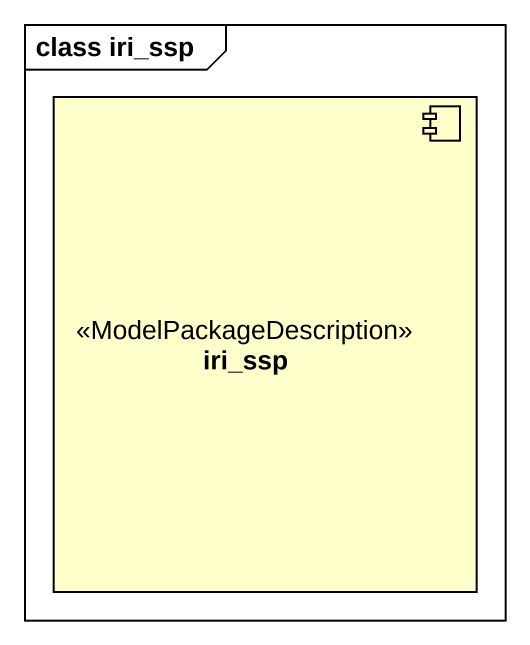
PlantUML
@startuml
mainframe class iri_ssp
component iri_ssp <<ModelPackageDescription>>
@enduml
